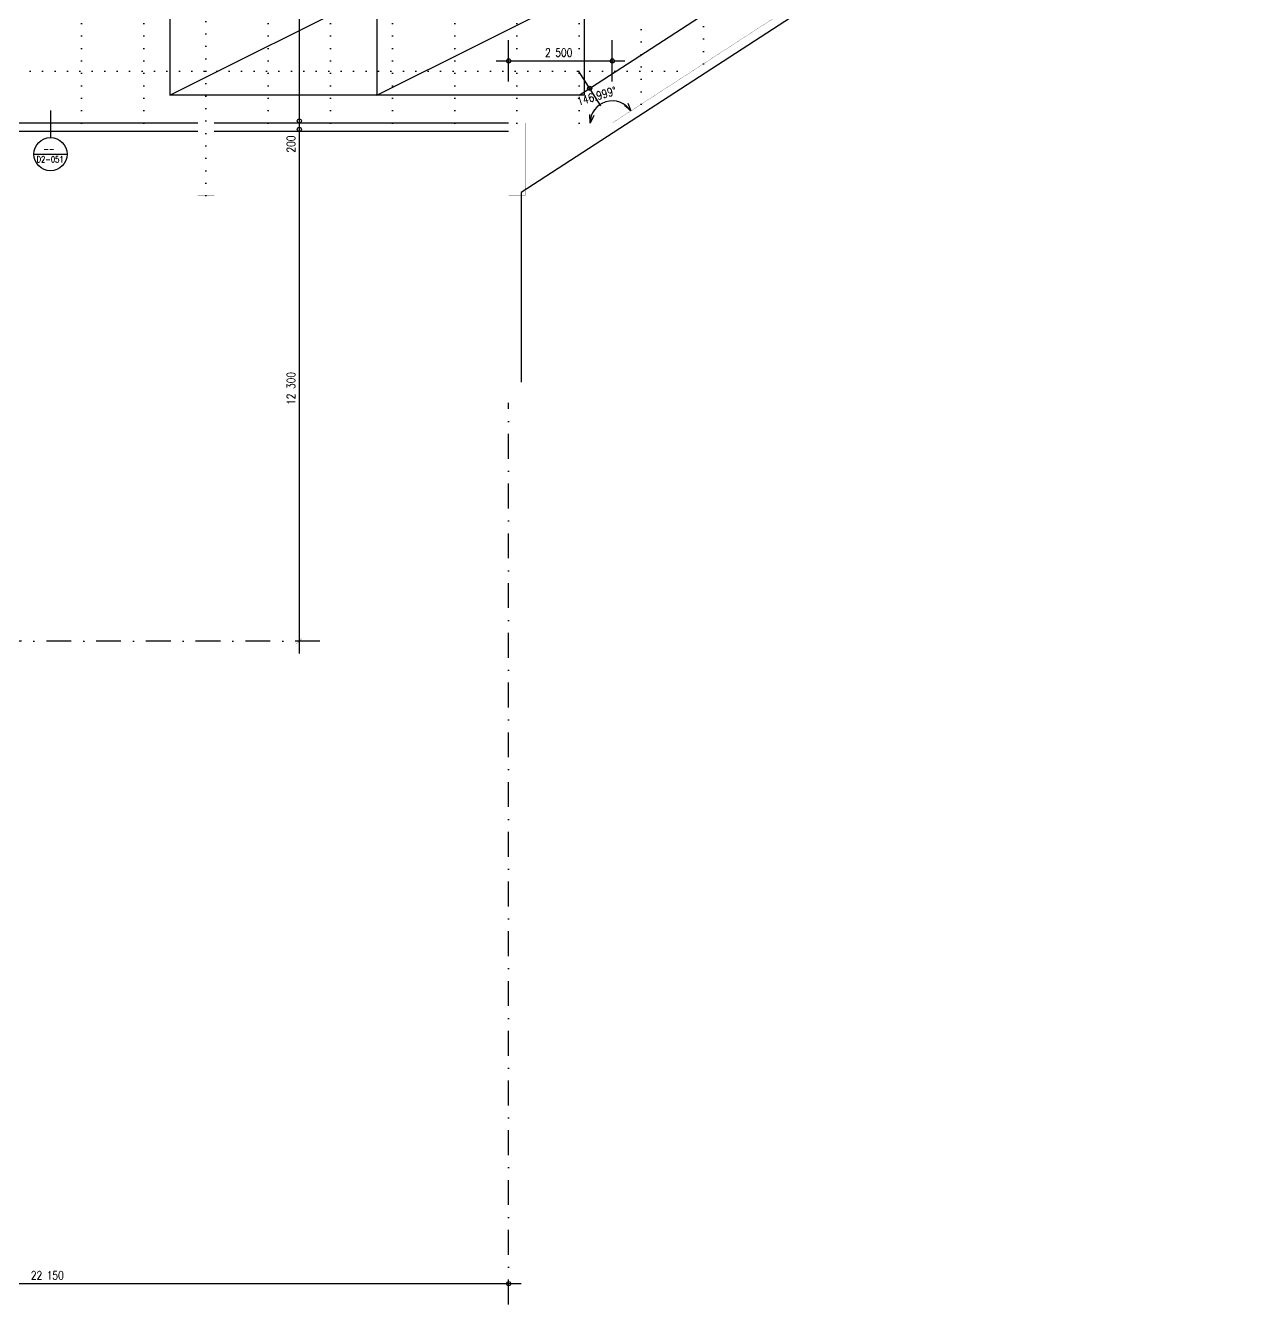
# Model space of a CAD drawing. Header units: millimetres. Extents: x -164841 to 156300, y -101000 to 60475.
# Drawn here: x -102602 to -73056, y -101000 to -70148 of the extents above; entities that cross this region are included whole.
import ezdxf

# ---------------------------------------------------------------- set-up
doc = ezdxf.new("R2010")
doc.units = ezdxf.units.MM
doc.header["$LTSCALE"] = 1200
doc.linetypes.add('s1103a$0$DASHDOT', pattern=[1, 0.5, -0.25, 0, -0.25])
doc.linetypes.add('s1103a$0$DOT', pattern=[0.25, 0, -0.25])
for name, color, linetype in [('s1103a$0$12', 7, 'Continuous'), ('s1103a$0$23', 7, 'Continuous'), ('s1103a$0$4', 7, 'Continuous'), ('s1103a$0$5', 7, 'Continuous'), ('s1103a$0$51', 7, 'Continuous'), ('s1103a$0$6', 7, 'Continuous'), ('s1103a$0$9', 7, 'Continuous')]:
    doc.layers.add(name, color=color, linetype=linetype)
doc.styles.add('s1103a$0$STANDARD', font='SIMPLEX')

# ---------------------------------------------------------------- blocks, each defined once
blk = doc.blocks.new('s1103a$0$DET1')
at = {"layer": 's1103a$0$51', "color": 14, "linetype": 'Continuous'}
for p, q in [((0, 1.05), (0, 0.4)), ((-0.4, 0), (0.4, 0))]:
    blk.add_line(p, q, dxfattribs=at)
blk.add_circle((0, 0), 0.4, dxfattribs=at)
at = {"layer": 's1103a$0$51', "color": 14, "linetype": 'Continuous', "style": 's1103a$0$STANDARD', "width": 0.8}
for tag, p in [('TAG1', (-0.3373, 0.0501)), ('TAG2', (-0.3373, -0.2))]:
    blk.add_attdef(tag, p, '', height=0.15, dxfattribs=at)
blk = doc.blocks.new('s1103a')
at = {"layer": 's1103a$0$12', "color": 2, "linetype": 'Continuous'}
for p, q in [((-96000, -30450), (-96000, -85300)), ((-89246, -71824), (-61410, -53748)), ((-90950, -71500), (-90950, -70500)), ((-88450, -71500), (-88450, -70500)), ((-91250, -71000), (-88150, -71000)), ((-88722, -72081), (-89267, -71242))]:
    blk.add_line(p, q, dxfattribs=at)
at = {"layer": 's1103a$0$12', "color": 14, "linetype": 's1103a$0$DASHDOT'}
for p, q in [((-90950, -101000), (-90950, -79250)), ((-95500, -85000), (-112600, -85000))]:
    blk.add_line(p, q, dxfattribs=at)
at = {"layer": 's1103a$0$12', "color": 14, "linetype": 'Continuous'}
blk.add_line((-90650, -100500), (-158800, -100500), dxfattribs=at)
at = {"layer": 's1103a$0$12', "color": 2, "linetype": 'Continuous'}
for points in [[(-88076, -72017), (-88002, -72209), (-88158, -72074)], [(-88896, -72314), (-88985, -72500), (-88994, -72294)]]:
    blk.add_lwpolyline(points, dxfattribs=at)
at = {"layer": 's1103a$0$12', "color": 2, "linetype": 'Continuous', "const_width": 5}
blk.add_lwpolyline([(-96071, -85070), (-95929, -84929)], dxfattribs=at)
at = {"layer": 's1103a$0$12', "color": 2, "linetype": 'Continuous'}
for centre in [(-90950, -71000), (-88450, -71000), (-88995, -71661), (-96000, -72450), (-96000, -72650)]:
    blk.add_circle(centre, 50, dxfattribs=at)
at = {"layer": 's1103a$0$12', "color": 14, "linetype": 'Continuous'}
blk.add_circle((-90950, -100500), 50, dxfattribs=at)
at = {"layer": 's1103a$0$12', "color": 2, "linetype": 'Continuous'}
blk.add_arc((-88450, -72500), 535, 33.0008, 180, dxfattribs=at)
at = {"layer": 's1103a$0$23', "color": 3, "linetype": 'Continuous'}
for p, q in [((-98450, -72500), (-105550, -72500)), ((-90950, -72500), (-98050, -72500)), ((-98450, -72700), (-105550, -72700)), ((-90950, -72700), (-98050, -72700))]:
    blk.add_line(p, q, dxfattribs=at)
at = {"layer": 's1103a$0$4', "color": 7, "linetype": 's1103a$0$DOT'}
for p, q in [((-98250, -74250), (-98250, -30750)), ((-90750, -72500), (-90750, -30750)), ((-101250, -72500), (-101250, -32100)), ((-99750, -72500), (-99750, -32100)), ((-96750, -72500), (-96750, -32100)), ((-95250, -72500), (-95250, -32100)), ((-93750, -72500), (-93750, -32100)), ((-92250, -72500), (-92250, -32100)), ((-89250, -72500), (-89250, -32100)), ((-87750, -72045), (-87750, -32100)), ((-86250, -71071), (-86250, -32100)), ((-125300, -71250), (-86525, -71250))]:
    blk.add_line(p, q, dxfattribs=at)
at = {"layer": 's1103a$0$5', "color": 1, "linetype": 'Continuous'}
for points in [[(-94125, -69325), (-94125, -71825), (-99125, -71825), (-94125, -69325), (-99125, -69325), (-99125, -71825)], [(-89125, -69325), (-89125, -71825), (-94125, -71825), (-89125, -69325), (-94125, -69325), (-94125, -71825)]]:
    blk.add_lwpolyline(points, dxfattribs=at)
at = {"layer": 's1103a$0$6', "color": 14, "linetype": 'Continuous', "const_width": 5}
blk.add_lwpolyline([(-98450, -74250), (-98450, -72500), (-98050, -72500), (-98050, -74250)], close=True, dxfattribs=at)
blk.add_lwpolyline([(-98450, -74250), (-98450, -72500), (-98050, -72500), (-98050, -74250)], close=True, dxfattribs=at)
blk.add_lwpolyline([(-98450, -74250), (-98450, -72500), (-98050, -72500), (-98050, -74250)], close=True, dxfattribs=at)
blk.add_lwpolyline([(-98450, -74250), (-98450, -72500), (-98050, -72500), (-98050, -74250)], close=True, dxfattribs=at)
for points in [[(-98450, -74250), (-98450, -72500)], [(-98450, -72500), (-98050, -72500)], [(-98050, -72500), (-98050, -74250)], [(-90950, -74250), (-90950, -72500)], [(-90950, -72500), (-90550, -72500)], [(-90550, -72500), (-90550, -74250)], [(-98050, -74250), (-98450, -74250)], [(-90550, -74250), (-90950, -74250)]]:
    blk.add_lwpolyline(points, dxfattribs=at)
at = {"layer": 's1103a$0$9', "color": 14, "linetype": 'Continuous'}
for p, q in [((-61195, -55050), (-90650, -74178)), ((-90650, -74178), (-90650, -78750))]:
    blk.add_line(p, q, dxfattribs=at)
at = {"layer": 's1103a$0$9', "color": 14, "linetype": 'Continuous', "const_width": 5}
blk.add_lwpolyline([(-90950, -78750), (-90950, -72500), (-88450, -72500), (-74350, -63343)], dxfattribs=at)
at = {"xscale": 999.9979999999999, "yscale": 999.9979999999999, "zscale": 1000}
blk.add_blockref('s1103a$0$DET1', (-102000, -73250), dxfattribs=at).add_auto_attribs({'TAG1': '  --', 'TAG2': 'D2-051'})
at = {"layer": 's1103a$0$12', "color": 2, "linetype": 'Continuous', "style": 's1103a$0$STANDARD', "width": 0.8}
blk.add_text('2 500', height=200, dxfattribs=at).set_placement((-90070, -70900))
for s, rotation, p in [('146.999%%d', 16.5004, (-89262, -72082)), ('200', 90, (-96100, -73212)), ('12 300', 90, (-96100, -79300))]:
    blk.add_text(s, height=200, rotation=rotation, dxfattribs=at).set_placement(p)
at = {"layer": 's1103a$0$12', "color": 14, "linetype": 'Continuous', "style": 's1103a$0$STANDARD', "width": 0.8}
blk.add_text('22 150', height=200, dxfattribs=at).set_placement((-102475, -100400))

msp = doc.modelspace()

# ---------------------------------------------------------------- block references
msp.add_blockref('s1103a', (0, 0))

doc.saveas('drawing.dxf')
